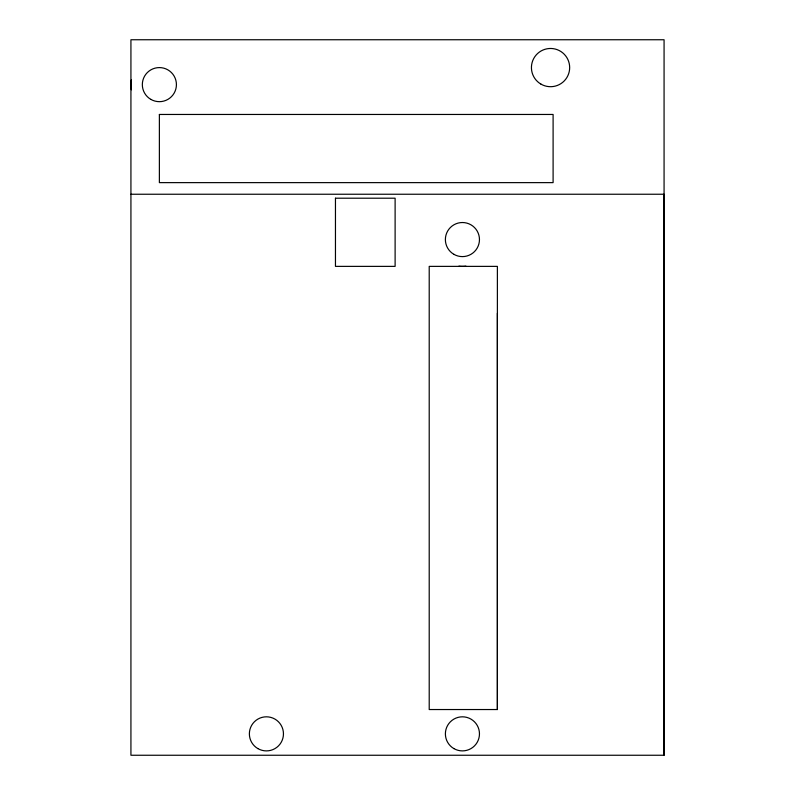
<?xml version="1.0" encoding="UTF-8"?>
<svg xmlns="http://www.w3.org/2000/svg" width="795" height="795" viewBox="0 0 795 795"><rect width="100%" height="100%" fill="white"/><g stroke="black" fill="none" stroke-linecap="round" stroke-linejoin="round"><path stroke-width="1.19" d="M497.382 709.538L497.382 266.375L429.211 266.375L429.211 709.538L497.382 709.538L497.382 313.25M664.073 755.25L664.073 39.75L130.927 39.75L130.927 755.25L664.073 755.25L664.073 194.238L130.927 194.238M131.364 89.815A28.441 28.441 0 0 1 131.364 79.917M465.92 266.146A26.811 26.811 0 0 1 458.924 266.146M159.378 114.46L159.378 182.631L553.101 182.631L553.101 114.46L159.378 114.46M335.46 198.203L335.46 266.375L395.115 266.375L395.115 198.203L335.46 198.203M150.851 99.385A17.043 17.043 0 0 0 176.42 84.628A17.043 17.043 0 0 0 150.851 69.871A17.043 17.043 0 0 0 150.851 99.385M540.988 84.141A19.12 19.12 0 0 0 569.667 67.585A19.12 19.12 0 0 0 540.988 51.029A19.12 19.12 0 0 0 540.988 84.141M453.905 254.33A17.043 17.043 0 0 0 479.465 239.563A17.043 17.043 0 0 0 453.905 224.806A17.043 17.043 0 0 0 453.905 254.33M453.905 748.612A17.043 17.043 0 0 0 479.465 733.855A17.043 17.043 0 0 0 453.905 719.097A17.043 17.043 0 0 0 453.905 748.612M257.888 748.612A17.043 17.043 0 0 0 283.457 733.855A17.043 17.043 0 0 0 257.888 719.097A17.043 17.043 0 0 0 257.888 748.612"/></g></svg>
